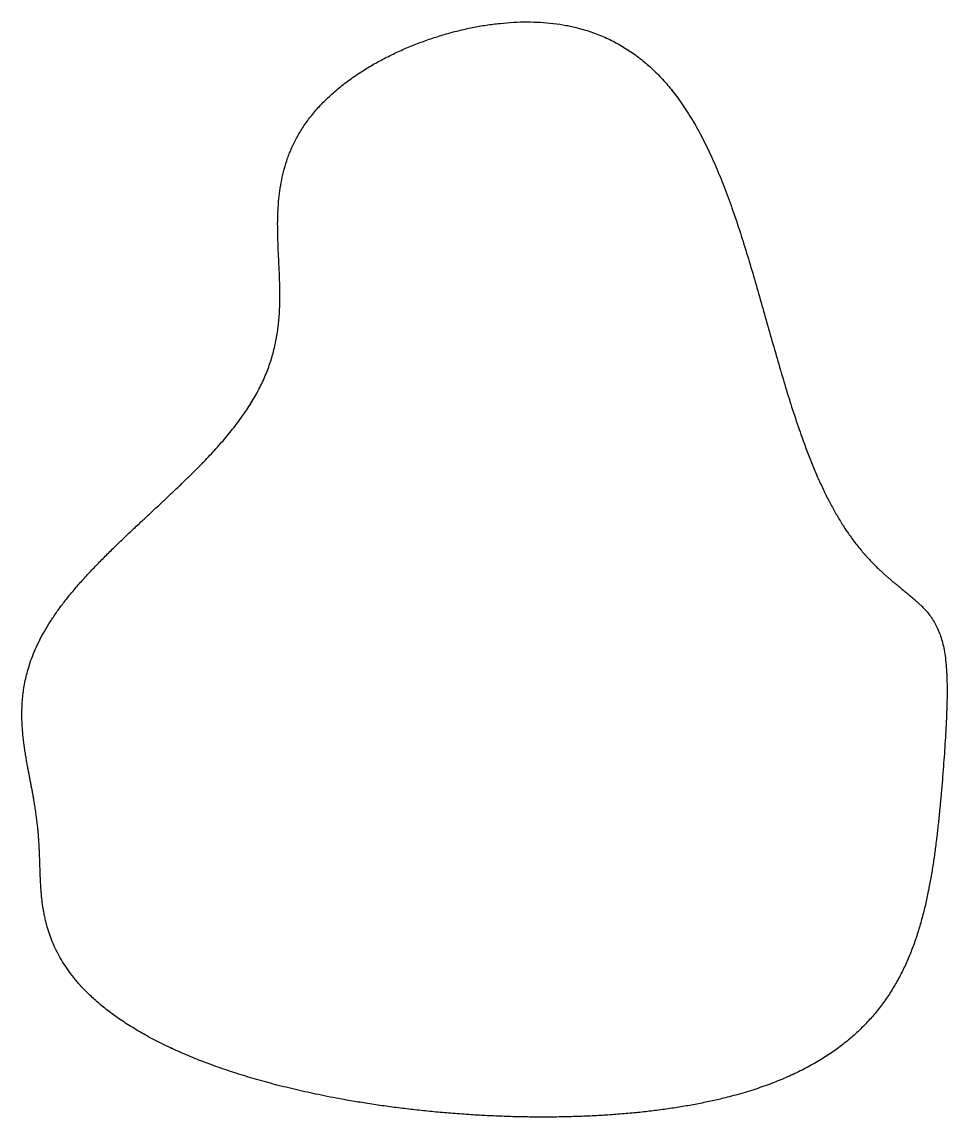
# Model space of a CAD drawing. Header units: millimetres. Extents: x 1 to 21.2, y 0.7 to 24.6.
import ezdxf

# ---------------------------------------------------------------- set-up
doc = ezdxf.new("R2010")
doc.units = ezdxf.units.MM
doc.layers.get('0').update_dxf_attribs({"linetype": 'CONTINUOUS'})

msp = doc.modelspace()

# ---------------------------------------------------------------- linework, layer by layer
msp.add_open_spline([(12.394, 0.728, -2), (13.174, 0.729, -2), (14.71, 0.795, -2), (16.837, 1.102, -2), (18.935, 1.953, -2), (20.357, 3.662, -2), (20.918, 5.832, -2), (21.093, 8.133, -2), (21.266, 10.25, -2), (21.141, 11.571, -2), (20.381, 12.143, -2), (19.292, 12.883, -2), (18.216, 14.636, -2), (17.394, 17.518, -2), (16.634, 20.445, -2), (15.656, 22.889, -2), (14.164, 24.42, -2), (12.082, 24.898, -2), (9.553, 24.36, -2), (7.426, 23.121, -2), (6.532, 21.581, -2), (6.513, 19.942, -2), (6.734, 18.329, -2), (6.445, 16.781, -2), (5.324, 15.288, -2), (3.662, 13.814, -2), (2.041, 12.32, -2), (1, 10.812, -2), (0.879, 9.326, -2), (1.181, 8.066, -2), (1.361, 7.076, -2), (1.38, 6.174, -2), (1.382, 5.18, -2), (1.741, 4.043, -2), (2.855, 2.841, -2), (5.047, 1.728, -2), (7.679, 1.067, -2), (10.028, 0.79, -2), (11.614, 0.727, -2), (12.394, 0.728, -2)], degree=5)
for p in [(15.176, 23.158, -2), (4.246, 2.232, -2)]:
    msp.add_point(p)

doc.saveas('drawing.dxf')
